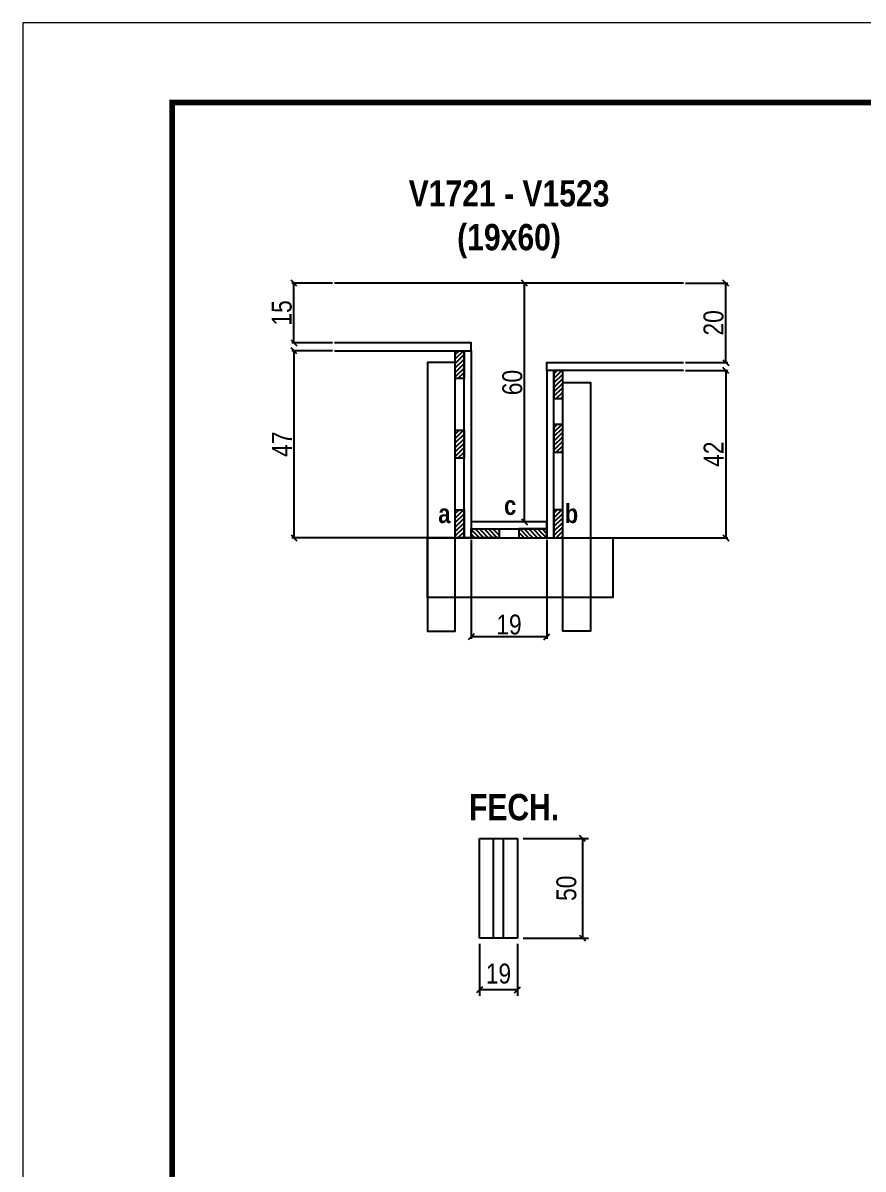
# Model space of a CAD drawing. Extents: x 3309 to 10008, y -2522 to 14608.
# Drawn here: x 6493 to 6915, y 9438 to 10014 of the extents above; entities that cross this region are included whole.
import ezdxf

# ---------------------------------------------------------------- set-up
doc = ezdxf.new("R2010")
doc.units = 0
doc.linetypes.add('DASHED', pattern=[0.75, 0.5, -0.25])
for name, color, linetype, lineweight in [('CONCRETO', 251, 'Continuous', 25), ('Folhas', 255, 'Continuous', 9), ('SARRAFO DE PRESSAO', 251, 'DASHED', 9)]:
    doc.layers.add(name, color=color, linetype=linetype, lineweight=lineweight)
for name, color, linetype in [('COTA', 241, 'Continuous'), ('detalhes', 4, 'Continuous'), ('NOMENCLATURA', 7, 'Continuous'), ('Painéis', 200, 'Continuous'), ('SARR_2.2x7', 40, 'Continuous'), ('SARR_3.5x7', 81, 'Continuous')]:
    doc.layers.add(name, color=color, linetype=linetype)
doc.styles.add('COTA TECNICA', font='techl___.ttf', dxfattribs={"height": 10})
doc.styles.add('COTA TECNICA 2X', font='techl___.ttf', dxfattribs={"height": 10})
doc.styles.add('TECNICA', font='techb___.ttf', dxfattribs={"height": 10})
doc.dimstyles.new('PAINEL', dxfattribs={"dimtxt": 10, "dimasz": 3, "dimexe": 3, "dimexo": 3, "dimgap": 3, "dimtad": 1, "dimdec": 1, "dimzin": 12, "dimdsep": 46, "dimtxsty": 'COTA TECNICA', "dimblk1": 'OBLIQUE', "dimblk2": 'OBLIQUE', "dimsah": 1, "dimcen": 0.9, "dimclrd": 4, "dimclre": 4, "dimclrt": 240, "dimadec": 1, "dimazin": 3, "dimtfac": 1, "dimtdec": 1, "dimtmove": 0, "dimatfit": 3, "dimfxl": 1, "dimtolj": 1, "dimtzin": 12, "dimarcsym": 0})
doc.dimstyles.new('SECAO', dxfattribs={"dimscale": 0.333333, "dimtxt": 5, "dimasz": 9, "dimexe": 3, "dimexo": 3, "dimgap": 3, "dimtad": 1, "dimdec": 1, "dimlfac": 0.5, "dimzin": 12, "dimdsep": 46, "dimtxsty": 'COTA TECNICA 2X', "dimblk1": 'OBLIQUE', "dimblk2": 'OBLIQUE', "dimsah": 1, "dimcen": 0.9, "dimclrd": 4, "dimclre": 4, "dimclrt": 240, "dimadec": 1, "dimazin": 3, "dimtfac": 1, "dimtdec": 1, "dimtmove": 0, "dimatfit": 3, "dimfxl": 1, "dimtolj": 1, "dimtzin": 12, "dimarcsym": 0})
pattern_1 = [(135, (39953.6903, -113757.353), (-1.122532015, -1.122532015), [])]
pattern_2 = [(45, (-116802.018, -23466.7219), (-1.122532015, 1.122532015), [])]

# ---------------------------------------------------------------- blocks, each defined once
blk = doc.blocks.new('9999999999')
at = {"layer": 'Folhas'}
blk.add_lwpolyline([(98138.98, 34190.21), (99623.98, 34190.21), (99623.98, 35240.21), (98138.98, 35240.21)], close=True, dxfattribs=at)
at = {"layer": 'Folhas', "color": 30, "const_width": 3}
blk.add_lwpolyline([(98213.98, 34230.21), (99583.98, 34230.21), (99583.98, 35200.21), (98213.98, 35200.21)], close=True, dxfattribs=at)
blk = doc.blocks.new('_Oblique')
at = {"color": 0, "linetype": 'ByBlock', "lineweight": -2}
blk.add_line((-0.5, -0.5), (0.5, 0.5), dxfattribs=at)
blk = doc.blocks.new('*D3061')
at = {"layer": 'COTA', "color": 4, "lineweight": -2, "transparency": 16777216}
for p, q in [((6718.15, 9753.82), (6718.15, 9704.07)), ((6756.15, 9753.82), (6756.15, 9704.07)), ((6756.15, 9705.07), (6718.15, 9705.07))]:
    blk.add_line(p, q, dxfattribs=at)
at = {"layer": 'Defpoints', "color": 0, "transparency": 16777216}
for p in [(6718.15, 9754.82), (6756.15, 9754.82), (6718.15, 9705.07)]:
    blk.add_point(p, dxfattribs=at)
at = {"layer": 'COTA', "color": 4, "lineweight": -2, "transparency": 16777216, "xscale": 3, "yscale": 3, "zscale": 3, "rotation": 180}
blk.add_blockref('_Oblique', (6718.15, 9705.07), dxfattribs=at)
at = {"layer": 'COTA', "color": 4, "lineweight": -2, "transparency": 16777216, "xscale": 3, "yscale": 3, "zscale": 3}
blk.add_blockref('_Oblique', (6756.15, 9705.07), dxfattribs=at)
at = {"layer": 'COTA', "color": 240, "transparency": 16777216, "insert": (6737.15, 9711.15), "char_height": 10, "attachment_point": 5, "style": 'COTA TECNICA 2X'}
blk.add_mtext('\\A1;19', dxfattribs=at)
blk = doc.blocks.new('*D3062')
at = {"layer": 'COTA', "color": 4, "lineweight": -2, "transparency": 16777216}
for p, q in [((6648.45, 9848.82), (6628.1, 9848.82)), ((6629.1, 9848.82), (6629.1, 9754.82)), ((6709.15, 9754.82), (6628.1, 9754.82))]:
    blk.add_line(p, q, dxfattribs=at)
at = {"layer": 'Defpoints', "color": 0, "transparency": 16777216}
for p in [(6649.45, 9848.82), (6629.1, 9754.82), (6710.15, 9754.82, 0)]:
    blk.add_point(p, dxfattribs=at)
at = {"layer": 'COTA', "color": 4, "lineweight": -2, "transparency": 16777216, "xscale": 3, "yscale": 3, "zscale": 3}
for p, rotation in [((6629.1, 9848.82), 90), ((6629.1, 9754.82), 270)]:
    blk.add_blockref('_Oblique', p, dxfattribs=dict(at, rotation=rotation))
at = {"layer": 'COTA', "color": 240, "transparency": 16777216, "insert": (6623.03, 9801.82), "char_height": 10, "attachment_point": 5, "rotation": 90, "style": 'COTA TECNICA 2X'}
blk.add_mtext('\\A1;47', dxfattribs=at)
blk = doc.blocks.new('*D3063')
at = {"layer": 'COTA', "color": 4, "lineweight": -2, "transparency": 16777216}
for p, q in [((6825.85, 9838.82), (6847.07, 9838.82)), ((6846.07, 9838.82), (6846.07, 9754.82)), ((6765.15, 9754.82), (6847.07, 9754.82))]:
    blk.add_line(p, q, dxfattribs=at)
at = {"layer": 'Defpoints', "color": 0, "transparency": 16777216}
for p in [(6824.85, 9838.82), (6764.15, 9754.82, 0), (6846.07, 9754.82)]:
    blk.add_point(p, dxfattribs=at)
at = {"layer": 'COTA', "color": 4, "lineweight": -2, "transparency": 16777216, "xscale": 3, "yscale": 3, "zscale": 3}
for p, rotation in [((6846.07, 9838.82), 90), ((6846.07, 9754.82), 270)]:
    blk.add_blockref('_Oblique', p, dxfattribs=dict(at, rotation=rotation))
at = {"layer": 'COTA', "color": 240, "transparency": 16777216, "insert": (6840, 9796.82), "char_height": 10, "attachment_point": 5, "rotation": 90, "style": 'COTA TECNICA 2X'}
blk.add_mtext('\\A1;42', dxfattribs=at)
blk = doc.blocks.new('*D3064')
at = {"layer": 'COTA', "color": 4, "lineweight": -2, "transparency": 16777216}
for p, q in [((6755.15, 9882.82), (6743.98, 9882.82)), ((6744.98, 9762.82), (6744.98, 9882.82)), ((6755.15, 9762.82), (6743.98, 9762.82))]:
    blk.add_line(p, q, dxfattribs=at)
at = {"layer": 'Defpoints', "color": 0, "transparency": 16777216}
for p in [(6744.98, 9882.82), (6756.15, 9882.82), (6756.15, 9762.82)]:
    blk.add_point(p, dxfattribs=at)
at = {"layer": 'COTA', "color": 4, "lineweight": -2, "transparency": 16777216, "xscale": 3, "yscale": 3, "zscale": 3}
for p, rotation in [((6744.98, 9882.82), 90), ((6744.98, 9762.82), 270)]:
    blk.add_blockref('_Oblique', p, dxfattribs=dict(at, rotation=rotation))
at = {"layer": 'COTA', "color": 240, "transparency": 16777216, "insert": (6738.87, 9832.82), "char_height": 10, "attachment_point": 5, "rotation": 90, "style": 'COTA TECNICA 2X'}
blk.add_mtext('\\A1;60', dxfattribs=at)
blk = doc.blocks.new('*D3065')
at = {"layer": 'COTA', "color": 4, "lineweight": -2, "transparency": 16777216}
for p, q in [((6825.85, 9882.82), (6847.07, 9882.82)), ((6846.07, 9842.82), (6846.07, 9882.82)), ((6825.85, 9842.82), (6847.07, 9842.82))]:
    blk.add_line(p, q, dxfattribs=at)
at = {"layer": 'Defpoints', "color": 0, "transparency": 16777216}
for p in [(6824.85, 9882.82), (6846.07, 9882.82), (6824.85, 9842.82)]:
    blk.add_point(p, dxfattribs=at)
at = {"layer": 'COTA', "color": 4, "lineweight": -2, "transparency": 16777216, "xscale": 3, "yscale": 3, "zscale": 3}
for p, rotation in [((6846.07, 9882.82), 90), ((6846.07, 9842.82), 270)]:
    blk.add_blockref('_Oblique', p, dxfattribs=dict(at, rotation=rotation))
at = {"layer": 'COTA', "color": 240, "transparency": 16777216, "insert": (6839.97, 9862.82), "char_height": 10, "attachment_point": 5, "rotation": 90, "style": 'COTA TECNICA 2X'}
blk.add_mtext('\\A1;20', dxfattribs=at)
blk = doc.blocks.new('*D3078')
at = {"layer": 'COTA', "color": 4, "lineweight": -2, "transparency": 16777216}
for p, q in [((6648.45, 9882.82), (6628.1, 9882.82)), ((6629.1, 9852.82), (6629.1, 9882.82)), ((6648.45, 9852.82), (6628.1, 9852.82))]:
    blk.add_line(p, q, dxfattribs=at)
at = {"layer": 'Defpoints', "color": 0, "transparency": 16777216}
for p in [(6629.1, 9882.82), (6649.45, 9882.82), (6649.45, 9852.82)]:
    blk.add_point(p, dxfattribs=at)
at = {"layer": 'COTA', "color": 4, "lineweight": -2, "transparency": 16777216, "xscale": 3, "yscale": 3, "zscale": 3}
for p, rotation in [((6629.1, 9882.82), 90), ((6629.1, 9852.82), 270)]:
    blk.add_blockref('_Oblique', p, dxfattribs=dict(at, rotation=rotation))
at = {"layer": 'COTA', "color": 240, "transparency": 16777216, "insert": (6622.99, 9867.82), "char_height": 10, "attachment_point": 5, "rotation": 90, "style": 'COTA TECNICA 2X'}
blk.add_mtext('\\A1;15', dxfattribs=at)
blk = doc.blocks.new('*D3103')
at = {"layer": 'COTA', "color": 4, "lineweight": -2, "transparency": 16777216}
for p, q in [((6722.36, 9550.66), (6722.36, 9524.63)), ((6741.36, 9550.66), (6741.36, 9524.63)), ((6741.36, 9527.63), (6722.36, 9527.63))]:
    blk.add_line(p, q, dxfattribs=at)
at = {"layer": 'Defpoints', "color": 0, "transparency": 16777216}
for p in [(6722.36, 9553.66), (6741.36, 9553.66), (6722.36, 9527.63)]:
    blk.add_point(p, dxfattribs=at)
at = {"layer": 'COTA', "color": 4, "lineweight": -2, "transparency": 16777216, "xscale": 3, "yscale": 3, "zscale": 3, "rotation": 180}
blk.add_blockref('_Oblique', (6722.36, 9527.63), dxfattribs=at)
at = {"layer": 'COTA', "color": 4, "lineweight": -2, "transparency": 16777216, "xscale": 3, "yscale": 3, "zscale": 3}
blk.add_blockref('_Oblique', (6741.36, 9527.63), dxfattribs=at)
at = {"layer": 'COTA', "color": 240, "transparency": 16777216, "insert": (6731.86, 9535.71), "char_height": 10, "attachment_point": 5, "style": 'COTA TECNICA'}
blk.add_mtext('\\A1;19', dxfattribs=at)
blk = doc.blocks.new('*D3104')
at = {"layer": 'COTA', "color": 4, "lineweight": -2, "transparency": 16777216}
for p, q in [((6744.36, 9603.66), (6777.15, 9603.66)), ((6774.15, 9603.66), (6774.15, 9553.66)), ((6744.36, 9553.66), (6777.15, 9553.66))]:
    blk.add_line(p, q, dxfattribs=at)
at = {"layer": 'Defpoints', "color": 0, "transparency": 16777216}
for p in [(6741.36, 9603.66), (6741.36, 9553.66), (6774.15, 9553.66)]:
    blk.add_point(p, dxfattribs=at)
at = {"layer": 'COTA', "color": 4, "lineweight": -2, "transparency": 16777216, "xscale": 3, "yscale": 3, "zscale": 3}
for p, rotation in [((6774.15, 9603.66), 90), ((6774.15, 9553.66), 270)]:
    blk.add_blockref('_Oblique', p, dxfattribs=dict(at, rotation=rotation))
at = {"layer": 'COTA', "color": 240, "transparency": 16777216, "insert": (6766.04, 9578.66), "char_height": 10, "attachment_point": 5, "rotation": 90, "style": 'COTA TECNICA'}
blk.add_mtext('\\A1;50', dxfattribs=at)

msp = doc.modelspace()

# ---------------------------------------------------------------- hatches: boundary and pattern name
at = {"layer": 'SARR_2.2x7'}
h = msp.add_hatch(dxfattribs=at)
h.set_pattern_fill('ANSI31', color=256, scale=0.5)
h.set_pattern_definition([(45, (-116802.018, -23386.7219), (-1.122532015, 1.122532015), [])])
h.paths.add_polyline_path([(6710.15, 9834.82), (6714.55, 9834.82), (6714.55, 9848.82), (6710.15, 9848.82)])
h = msp.add_hatch(dxfattribs=at)
h.set_pattern_fill('ANSI31', color=256, scale=0.5)
h.set_pattern_definition([(45, (-116802.018, -23396.7219), (-1.122532015, 1.122532015), [])])
h.paths.add_polyline_path([(6764.15, 9824.82), (6759.75, 9824.82), (6759.75, 9838.82), (6764.15, 9838.82)])
h = msp.add_hatch(dxfattribs=at)
h.set_pattern_fill('ANSI31', color=256, scale=0.5)
h.set_pattern_definition([(45, (-116802.018, -23423.7219), (-1.122532015, 1.122532015), [])])
h.paths.add_polyline_path([(6764.15, 9797.82), (6759.75, 9797.82), (6759.75, 9811.82), (6764.15, 9811.82)])
h = msp.add_hatch(dxfattribs=at)
h.set_pattern_fill('ANSI31', color=256, scale=0.5)
h.set_pattern_definition([(45, (-116802.018, -23426.7219), (-1.122532015, 1.122532015), [])])
h.paths.add_polyline_path([(6710.15, 9794.82), (6714.55, 9794.82), (6714.55, 9808.82), (6710.15, 9808.82)])
h = msp.add_hatch(dxfattribs=at)
h.set_pattern_fill('ANSI31', color=256, scale=0.5)
h.set_pattern_definition(pattern_2)
h.paths.add_polyline_path([(6710.15, 9754.82), (6714.55, 9754.82), (6714.55, 9768.82), (6710.15, 9768.82)])
h = msp.add_hatch(dxfattribs=at)
h.set_pattern_fill('ANSI31', color=256, scale=0.5)
h.set_pattern_definition(pattern_2)
h.paths.add_polyline_path([(6764.15, 9754.82), (6759.75, 9754.82), (6759.75, 9768.82), (6764.15, 9768.82)])
h = msp.add_hatch(dxfattribs=at)
h.set_pattern_fill('ANSI31', color=256, scale=0.5, angle=90)
h.set_pattern_definition(pattern_1)
h.paths.add_polyline_path([(6732.15, 9754.82), (6732.15, 9759.22), (6718.15, 9759.22), (6718.15, 9754.82)])
h = msp.add_hatch(dxfattribs=at)
h.set_pattern_fill('ANSI31', color=256, scale=0.5, angle=90)
h.set_pattern_definition(pattern_1)
h.paths.add_polyline_path([(6742.15, 9759.22), (6742.15, 9754.82), (6756.15, 9754.82), (6756.15, 9759.22)])

# ---------------------------------------------------------------- linework, layer by layer
at = {"layer": 'CONCRETO', "linetype": 'Continuous'}
msp.add_line((6824.85, 9882.82), (6649.45, 9882.82), dxfattribs=at)
at = {"layer": 'Painéis', "linetype": 'ByBlock'}
for p, q in [((6722.36, 9553.66), (6722.36, 9603.66)), ((6722.36, 9603.66), (6741.36, 9603.66)), ((6741.36, 9603.66), (6741.36, 9553.66)), ((6741.36, 9553.66), (6722.36, 9553.66))]:
    msp.add_line(p, q, dxfattribs=at)
at = {"layer": 'Painéis', "linetype": 'Continuous', "elevation": 0}
for points in [[(6649.45, 9848.82), (6718.15, 9848.82), (6718.15, 9852.82), (6649.45, 9852.82)], [(6824.85, 9838.82), (6756.15, 9838.82), (6756.15, 9842.82), (6824.85, 9842.82)]]:
    msp.add_lwpolyline(points, dxfattribs=at)
at = {"layer": 'Painéis', "linetype": 'Continuous'}
for points in [[(6714.55, 9754.82), (6714.55, 9848.82), (6718.15, 9848.82), (6718.15, 9754.82)], [(6759.75, 9754.82), (6759.75, 9838.82), (6756.15, 9838.82), (6756.15, 9754.82)], [(6756.15, 9762.82), (6718.15, 9762.82), (6718.15, 9759.22), (6756.15, 9759.22)]]:
    msp.add_lwpolyline(points, close=True, dxfattribs=at)
at = {"layer": 'SARR_2.2x7', "linetype": 'Continuous'}
for p, q in [((6729.36, 9553.66), (6729.36, 9603.66)), ((6734.36, 9553.66), (6734.36, 9603.66))]:
    msp.add_line(p, q, dxfattribs=at)
at = {"layer": 'SARR_2.2x7'}
for points in [[(6714.55, 9848.82), (6714.55, 9834.82), (6710.15, 9834.82), (6710.15, 9848.82)], [(6759.75, 9838.82), (6759.75, 9824.82), (6764.15, 9824.82), (6764.15, 9838.82)], [(6759.75, 9811.82), (6759.75, 9797.82), (6764.15, 9797.82), (6764.15, 9811.82)], [(6714.55, 9808.82), (6714.55, 9794.82), (6710.15, 9794.82), (6710.15, 9808.82)], [(6714.55, 9768.82), (6714.55, 9754.82), (6710.15, 9754.82), (6710.15, 9768.82)], [(6759.75, 9768.82), (6759.75, 9754.82), (6764.15, 9754.82), (6764.15, 9768.82)], [(6718.15, 9759.22), (6732.15, 9759.22), (6732.15, 9754.82), (6718.15, 9754.82)], [(6756.15, 9759.22), (6742.15, 9759.22), (6742.15, 9754.82), (6756.15, 9754.82)]]:
    msp.add_lwpolyline(points, close=True, dxfattribs=at)
at = {"layer": 'SARR_3.5x7'}
for points in [[(6710.15, 9842.82), (6696.15, 9842.82), (6696.15, 9707.84), (6710.15, 9707.84)], [(6764.15, 9832.82), (6778.15, 9832.82), (6778.15, 9707.84), (6764.15, 9707.84)], [(6696.15, 9754.82), (6789.34, 9754.82), (6789.34, 9724.73), (6696.15, 9724.73)]]:
    msp.add_lwpolyline(points, close=True, dxfattribs=at)

# ---------------------------------------------------------------- block references
at = {"layer": 'SARRAFO DE PRESSAO', "color": 6, "linetype": 'ByBlock'}
msp.add_blockref('9999999999', (-91646.11, -25226.65), dxfattribs=at)

# ---------------------------------------------------------------- texts
at = {"layer": 'detalhes', "style": 'TECNICA'}
for s, p in [('a', (6701.63, 9762.18)), ('c', (6734.7, 9766.29)), ('b', (6765.19, 9762.17))]:
    msp.add_text(s, height=9.6, dxfattribs=at).set_placement(p)
at = {"layer": 'NOMENCLATURA', "style": 'TECNICA'}
msp.add_text('FECH.', height=13.2, dxfattribs=at).set_placement((6717.05, 9612.84))
at = {"layer": 'NOMENCLATURA', "insert": (6737.18, 9934.51), "char_height": 13.2, "attachment_point": 2, "style": 'TECNICA'}
msp.add_mtext_dynamic_manual_height_columns('V1721 - V1523\\P(19x60)', width=300.2766, gutter_width=1, heights=[0], dxfattribs=at)

# ---------------------------------------------------------------- dimensions: what is measured, and where the dimension line sits
at = {"layer": 'COTA'}
for base, p1, p2, dimstyle, picture, middle in [((6629.1, 9882.82), (6649.45, 9852.82), (6649.45, 9882.82), 'SECAO', '*D3078', (6622.99, 9867.82)), ((6846.07, 9882.82), (6824.85, 9842.82), (6824.85, 9882.82), 'SECAO', '*D3065', (6839.97, 9862.82)), ((6629.1, 9754.82, 0), (6649.45, 9848.82), (6710.15, 9754.82), 'SECAO', '*D3062', (6623.03, 9801.82, 0)), ((6846.07, 9754.82, 0), (6824.85, 9838.82), (6764.15, 9754.82), 'SECAO', '*D3063', (6840, 9796.82, 0)), ((6774.15, 9553.66), (6741.36, 9603.66), (6741.36, 9553.66), 'PAINEL', '*D3104', (6766.04, 9578.66))]:
    dim = msp.add_linear_dim(base=base, p1=p1, p2=p2, angle=90, dimstyle=dimstyle, dxfattribs=at)
    dim.commit()
    dim.dimension.update_dxf_attribs({"geometry": picture, "text_midpoint": middle})
for base, p1, p2, angle, picture, middle in [((6744.98, 9882.82), (6756.15, 9762.82), (6756.15, 9882.82), 90, '*D3064', (6744.98, 9832.82)), ((6718.15, 9705.07), (6756.15, 9754.82), (6718.15, 9754.82), 180, '*D3061', (6737.15, 9705.07))]:
    dim = msp.add_linear_dim(base=base, p1=p1, p2=p2, angle=angle, dimstyle='SECAO', dxfattribs=at)
    dim.commit()
    dim.dimension.update_dxf_attribs({"geometry": picture, "text_midpoint": middle, "dimtype": 160})
dim = msp.add_linear_dim(base=(6722.36, 9527.63), p1=(6741.36, 9553.66), p2=(6722.36, 9553.66), dimstyle='PAINEL', dxfattribs=at)
dim.commit()
dim.dimension.update_dxf_attribs({"geometry": '*D3103', "text_midpoint": (6731.86, 9535.71)})

doc.saveas('drawing.dxf')
